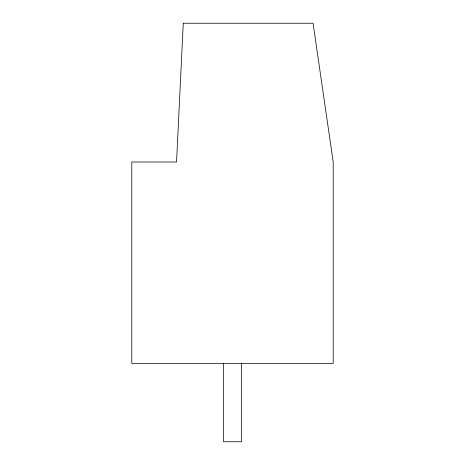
<?xml version="1.0" encoding="UTF-8"?>
<svg xmlns="http://www.w3.org/2000/svg" width="465" height="465" viewBox="0 0 465 465"><rect width="100%" height="100%" fill="white"/><g stroke="black" fill="none" stroke-linecap="round" stroke-linejoin="round"><path stroke-width="0.7" d="M241.451 363.421L241.451 441.75L223.549 441.75L223.549 363.421M183.262 23.25L176.549 162.006L131.793 162.006L131.793 363.421L333.207 363.421L333.207 162.006L313.067 23.25L183.262 23.25"/></g></svg>
